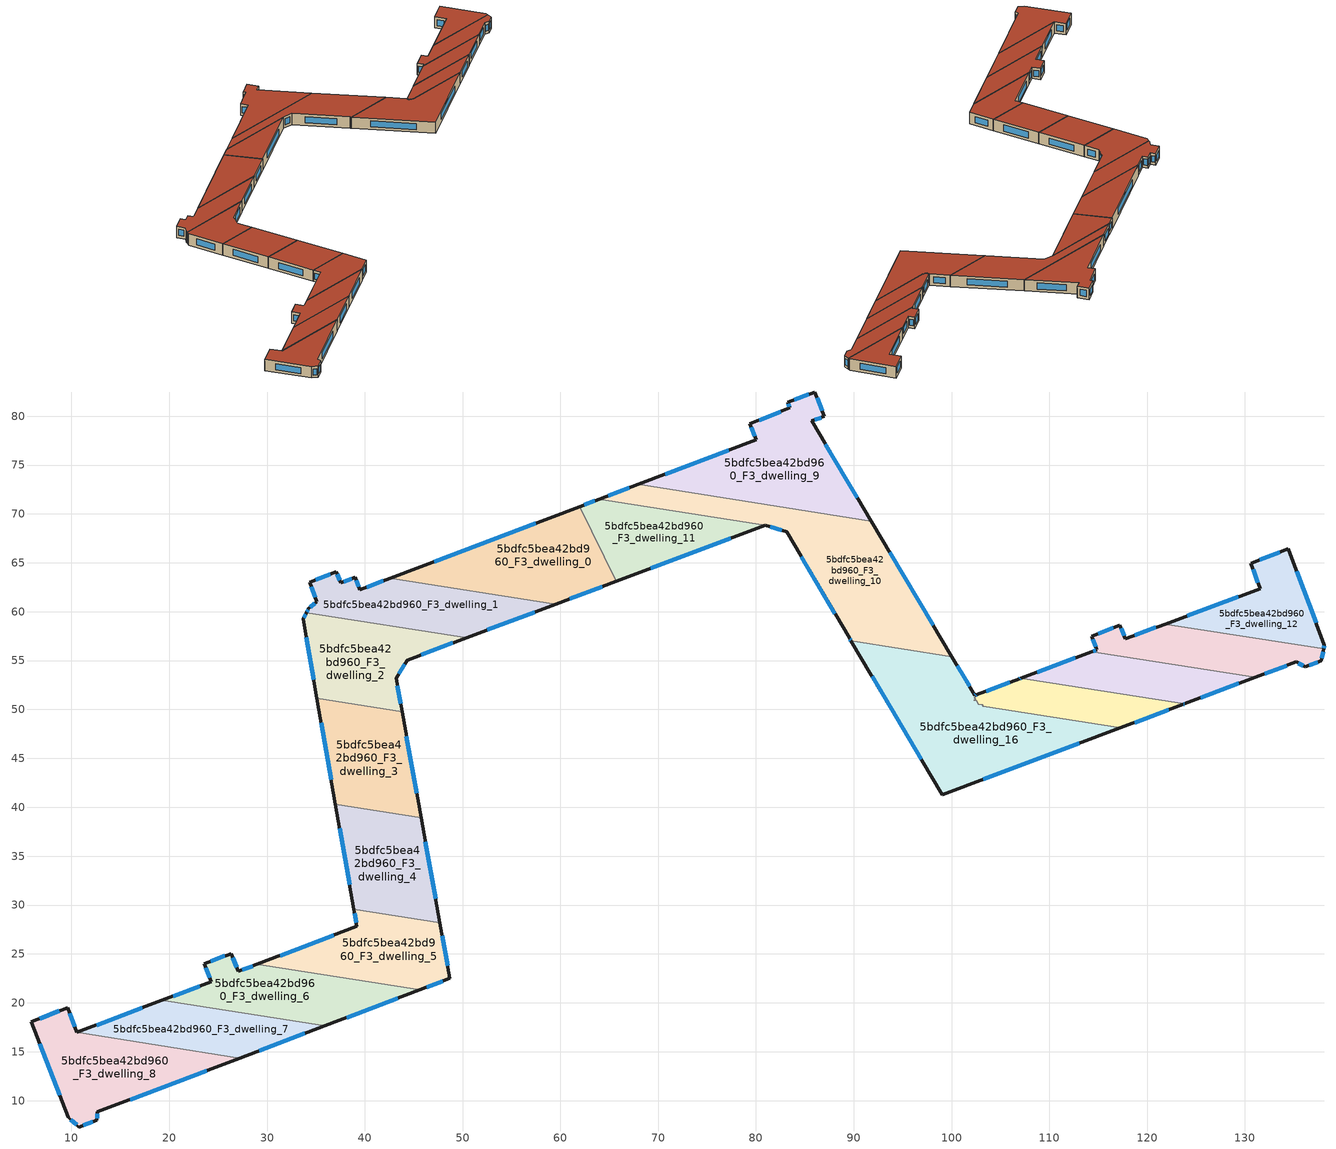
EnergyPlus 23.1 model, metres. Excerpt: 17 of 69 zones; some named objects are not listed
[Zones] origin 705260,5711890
5bdfc5bea42bd960_F3_dwelling_0
 floor to 5bdfc5bea42bd960_F2_dwelling_0 (EU_floor_Construction): 61.97,70.74 65.69,63.09 59.51,60.76 42.62,63.42 z9
 wall outside (EU_wall_Construction): 61.97,70.74 42.62,63.42 / 59.51,60.76 65.69,63.09 z9:12
 wall to 5bdfc5bea42bd960_F3_dwelling_1 (EU_wall_Construction): 42.62,63.42 59.51,60.76 z9:12
 wall to 5bdfc5bea42bd960_F3_dwelling_11 (EU_wall_Construction): 65.69,63.09 61.97,70.74 z9:12
 window (EU_Window_Construction): 57.49,69.05 47.1,65.11 / 60.94,61.3 64.26,62.55 z9.69:11.31
 roof outside (EU_roof_Construction): 65.69,63.09 61.97,70.74 42.62,63.42 59.51,60.76 z12
5bdfc5bea42bd960_F3_dwelling_1
 floor to 5bdfc5bea42bd960_F2_dwelling_1 (EU_floor_Construction): 59.51,60.76 50.42,57.34 34.04,59.91 34.24,60.3 35.1,61.03 34.36,63.02 37.08,64.1 37.52,62.95 39.02,63.52 39.49,62.23 42.62,63.42 z9
 wall outside (EU_wall_Construction): 42.62,63.42 39.49,62.23 39.02,63.52 37.52,62.95 37.08,64.1 34.36,63.02 35.1,61.03 34.24,60.3 34.04,59.91 / 50.42,57.34 59.51,60.76 z9:12
 wall to 5bdfc5bea42bd960_F3_dwelling_2 (EU_wall_Construction): 34.04,59.91 50.42,57.34 z9:12
 window (EU_Window_Construction): 36.45,63.85 34.99,63.27 / 37.42,63.22 37.18,63.84 / 38.67,63.39 37.87,63.08 / 39.38,62.53 39.13,63.22 / 41.9,63.14 40.22,62.5 / 52.52,58.13 57.4,59.97 / 34.2,60.21 34.09,60 / 34.9,60.86 34.44,60.47 / 34.53,62.56 34.92,61.49 z9.69:11.31
 roof outside (EU_roof_Construction): 59.51,60.76 42.62,63.42 39.49,62.23 39.02,63.52 37.52,62.95 37.08,64.1 34.36,63.02 35.1,61.03 34.24,60.3 34.04,59.91 50.42,57.34 z12
5bdfc5bea42bd960_F3_dwelling_10
 floor to 5bdfc5bea42bd960_F2_dwelling_10 (EU_floor_Construction): 91.79,69.26 100.03,55.41 89.71,57.04 89.58,57.26 83.13,68.15 80.94,68.83 63.96,71.5 67.95,73.01 z9
 wall outside (EU_wall_Construction): 80.94,68.83 83.13,68.15 89.58,57.26 89.71,57.04 / 67.95,73.01 63.96,71.5 / 100.03,55.41 91.79,69.26 z9:12
 wall to 5bdfc5bea42bd960_F3_dwelling_11 (EU_wall_Construction): 63.96,71.5 80.94,68.83 z9:12
 wall to 5bdfc5bea42bd960_F3_dwelling_9 (EU_wall_Construction): 91.79,69.26 67.95,73.01 z9:12
 wall to 5bdfc5bea42bd960_F3_dwelling_16 (EU_wall_Construction): 89.71,57.04 100.03,55.41 z9:12
 window (EU_Window_Construction): 84.62,65.63 88.09,59.78 / 81.45,68.67 82.62,68.31 / 67.03,72.66 64.88,71.85 / 98.12,58.62 93.7,66.06 / 89.61,57.21 89.68,57.09 z9.69:11.31
 roof outside (EU_roof_Construction): 100.03,55.41 91.79,69.26 67.95,73.01 63.96,71.5 80.94,68.83 83.13,68.15 89.58,57.26 89.71,57.04 z12
5bdfc5bea42bd960_F3_dwelling_11
 floor to 5bdfc5bea42bd960_F2_dwelling_11 (EU_floor_Construction): 80.94,68.83 65.69,63.09 61.97,70.74 63.96,71.5 z9
 wall outside (EU_wall_Construction): 65.69,63.09 80.94,68.83 / 63.96,71.5 61.97,70.74 z9:12
 window (EU_Window_Construction): 69.22,64.42 77.41,67.5 / 63.5,71.32 62.43,70.92 z9.69:11.31
 roof outside (EU_roof_Construction): 80.94,68.83 63.96,71.5 61.97,70.74 65.69,63.09 z12
5bdfc5bea42bd960_F3_dwelling_12
 floor to 5bdfc5bea42bd960_F2_dwelling_12 (EU_floor_Construction): 134.44,66.42 138.14,56.59 138.05,56.19 121.84,58.74 131.55,62.37 130.62,64.95 130.64,64.96 z9
 wall outside (EU_wall_Construction): 138.05,56.19 138.14,56.59 134.44,66.42 130.64,64.96 130.62,64.95 131.55,62.37 121.84,58.74 z9:12
 wall to 5bdfc5bea42bd960_F3_dwelling_13 (EU_wall_Construction): 121.84,58.74 138.05,56.19 z9:12
 window (EU_Window_Construction): 130.84,64.35 131.34,62.97 / 133.56,66.08 131.52,65.29 / 137.28,58.86 135.3,64.14 / 138.07,56.28 138.12,56.5 / 129.31,61.53 124.09,59.58 z9.69:11.31
 roof outside (EU_roof_Construction): 138.05,56.19 138.14,56.59 134.44,66.42 130.64,64.96 130.62,64.95 131.55,62.37 121.84,58.74 z12
5bdfc5bea42bd960_F3_dwelling_13
 floor to 5bdfc5bea42bd960_F2_dwelling_13 (EU_floor_Construction): 138.05,56.19 137.8,54.96 136.19,54.36 135.24,54.86 131.08,53.29 114.35,55.92 114.86,56.12 114.32,57.47 117.21,58.62 117.78,57.21 121.84,58.74 z9
 wall outside (EU_wall_Construction): 121.84,58.74 117.78,57.21 117.21,58.62 114.32,57.47 114.86,56.12 114.35,55.92 / 131.08,53.29 135.24,54.86 136.19,54.36 137.8,54.96 138.05,56.19 z9:12
 wall to 5bdfc5bea42bd960_F3_dwelling_14 (EU_wall_Construction): 114.35,55.92 131.08,53.29 z9:12
 window (EU_Window_Construction): 114.45,57.16 114.74,56.43 / 116.54,58.35 114.99,57.74 / 117.65,57.54 117.34,58.29 / 120.9,58.38 118.72,57.57 / 137.86,55.24 138,55.9 / 136.57,54.5 137.43,54.82 / 135.46,54.74 135.97,54.48 / 132.04,53.66 134.28,54.5 / 114.75,56.07 114.47,55.97 z9.69:11.31
 roof outside (EU_roof_Construction): 137.8,54.96 138.05,56.19 121.84,58.74 117.78,57.21 117.21,58.62 114.32,57.47 114.86,56.12 114.35,55.92 131.08,53.29 135.24,54.86 136.19,54.36 z12
5bdfc5bea42bd960_F3_dwelling_14
 floor to 5bdfc5bea42bd960_F2_dwelling_14 (EU_floor_Construction): 131.08,53.29 123.8,50.56 107.06,53.19 114.35,55.92 z9
 wall outside (EU_wall_Construction): 123.8,50.56 131.08,53.29 / 114.35,55.92 107.06,53.19 z9:12
 wall to 5bdfc5bea42bd960_F3_dwelling_15 (EU_wall_Construction): 107.06,53.19 123.8,50.56 z9:12
 window (EU_Window_Construction): 125.49,51.19 129.4,52.66 / 112.67,55.29 108.75,53.83 z9.69:11.31
 roof outside (EU_roof_Construction): 131.08,53.29 114.35,55.92 107.06,53.19 123.8,50.56 z12
5bdfc5bea42bd960_F3_dwelling_15
 floor to 5bdfc5bea42bd960_F2_dwelling_15 (EU_floor_Construction): 123.8,50.56 123.71,50.53 117.27,48.11 103.24,50.31 103.14,50.48 102.76,50.54 102.56,50.88 102.28,50.92 102.48,51 102.33,51.26 102.61,51.37 102.54,51.5 106.96,53.16 107.06,53.19 z9
 wall outside (EU_wall_Construction): 107.06,53.19 106.96,53.16 102.54,51.5 / 117.27,48.11 123.71,50.53 123.8,50.56 z9:12
 wall to 5bdfc5bea42bd960_F3_dwelling_16 (EU_wall_Construction): 102.54,51.5 102.61,51.37 102.33,51.26 102.48,51 102.28,50.92 102.56,50.88 102.76,50.54 103.14,50.48 103.24,50.31 117.27,48.11 z9:12
 window (EU_Window_Construction): 107.04,53.18 106.99,53.17 / 123.73,50.53 123.78,50.55 / 118.76,48.67 122.22,49.97 / 105.94,52.77 103.56,51.88 z9.69:11.31
 roof outside (EU_roof_Construction): 123.71,50.53 123.8,50.56 107.06,53.19 106.96,53.16 102.54,51.5 102.61,51.37 102.33,51.26 102.48,51 102.28,50.92 102.56,50.88 102.76,50.54 103.14,50.48 103.24,50.31 117.27,48.11 z12
5bdfc5bea42bd960_F3_dwelling_16
 floor to 5bdfc5bea42bd960_F2_dwelling_16 (EU_floor_Construction): 117.27,48.11 99.05,41.26 89.71,57.04 100.03,55.41 102.39,51.45 102.54,51.5 102.61,51.37 102.33,51.26 102.48,51 102.28,50.92 102.56,50.88 102.76,50.54 103.14,50.48 103.24,50.31 z9
 wall outside (EU_wall_Construction): 102.54,51.5 102.39,51.45 100.03,55.41 / 89.71,57.04 99.05,41.26 117.27,48.11 z9:12
 window (EU_Window_Construction): 101.85,52.36 100.58,54.49 / 102.5,51.49 102.43,51.46 / 103.27,42.85 113.05,46.52 / 91.87,53.38 96.89,44.92 z9.69:11.31
 roof outside (EU_roof_Construction): 117.27,48.11 103.24,50.31 103.14,50.48 102.76,50.54 102.56,50.88 102.28,50.92 102.48,51 102.33,51.26 102.61,51.37 102.54,51.5 102.39,51.45 100.03,55.41 89.71,57.04 99.05,41.26 z12
5bdfc5bea42bd960_F3_dwelling_2
 floor to 5bdfc5bea42bd960_F2_dwelling_2 (EU_floor_Construction): 50.42,57.34 44.36,55.05 43.19,53.2 43.81,49.77 35.1,51.14 33.68,59.23 34.04,59.91 z9
 wall outside (EU_wall_Construction): 43.81,49.77 43.19,53.2 44.36,55.05 50.42,57.34 / 34.04,59.91 33.68,59.23 35.1,51.14 z9:12
 wall to 5bdfc5bea42bd960_F3_dwelling_3 (EU_wall_Construction): 35.1,51.14 43.81,49.77 z9:12
 window (EU_Window_Construction): 45.76,55.58 49.01,56.81 / 43.46,53.63 44.09,54.63 / 43.67,50.57 43.34,52.41 / 34.01,57.36 34.77,53.02 / 33.96,59.75 33.76,59.39 z9.69:11.31
 roof outside (EU_roof_Construction): 43.81,49.77 43.19,53.2 44.36,55.05 50.42,57.34 34.04,59.91 33.68,59.23 35.1,51.14 z12
5bdfc5bea42bd960_F3_dwelling_3
 floor to 5bdfc5bea42bd960_F2_dwelling_3 (EU_floor_Construction): 43.81,49.77 45.75,38.95 37,40.32 35.1,51.14 z9
 wall outside (EU_wall_Construction): 35.1,51.14 37,40.32 / 45.75,38.95 43.81,49.77 z9:12
 wall to 5bdfc5bea42bd960_F3_dwelling_4 (EU_wall_Construction): 37,40.32 45.75,38.95 z9:12
 window (EU_Window_Construction): 35.54,48.64 36.56,42.83 / 45.3,41.45 44.26,47.27 z9.69:11.31
 roof outside (EU_roof_Construction): 45.75,38.95 43.81,49.77 35.1,51.14 37,40.32 z12
5bdfc5bea42bd960_F3_dwelling_4
 floor to 5bdfc5bea42bd960_F2_dwelling_4 (EU_floor_Construction): 45.75,38.95 47.69,28.17 38.89,29.56 37,40.32 z9
 wall outside (EU_wall_Construction): 37,40.32 38.89,29.56 / 47.69,28.17 45.75,38.95 z9:12
 wall to 5bdfc5bea42bd960_F3_dwelling_5 (EU_wall_Construction): 38.89,29.56 47.69,28.17 z9:12
 window (EU_Window_Construction): 37.44,37.83 38.45,32.05 / 47.24,30.67 46.2,36.45 z9.69:11.31
 roof outside (EU_roof_Construction): 47.69,28.17 45.75,38.95 37,40.32 38.89,29.56 z12
5bdfc5bea42bd960_F3_dwelling_5
 floor to 5bdfc5bea42bd960_F2_dwelling_5 (EU_floor_Construction): 47.69,28.17 48.71,22.49 45.6,21.31 28.96,23.93 39.2,27.81 38.89,29.56 z9
 wall outside (EU_wall_Construction): 45.6,21.31 48.71,22.49 47.69,28.17 / 38.89,29.56 39.2,27.81 28.96,23.93 z9:12
 wall to 5bdfc5bea42bd960_F3_dwelling_6 (EU_wall_Construction): 28.96,23.93 45.6,21.31 z9:12
 window (EU_Window_Construction): 48.47,23.81 47.93,26.86 / 46.32,21.59 47.99,22.22 / 36.83,26.91 31.33,24.83 / 38.96,29.15 39.13,28.21 z9.69:11.31
 roof outside (EU_roof_Construction): 48.71,22.49 47.69,28.17 38.89,29.56 39.2,27.81 28.96,23.93 45.6,21.31 z12
5bdfc5bea42bd960_F3_dwelling_6
 floor to 5bdfc5bea42bd960_F2_dwelling_6 (EU_floor_Construction): 45.6,21.31 35.89,17.64 19.25,20.25 24.28,22.16 23.58,23.99 26.34,25.04 27.05,23.21 28.96,23.93 z9
 wall outside (EU_wall_Construction): 35.89,17.64 45.6,21.31 / 28.96,23.93 27.05,23.21 26.34,25.04 23.58,23.99 24.28,22.16 19.25,20.25 z9:12
 wall to 5bdfc5bea42bd960_F3_dwelling_7 (EU_wall_Construction): 19.25,20.25 35.89,17.64 z9:12
 window (EU_Window_Construction): 38.14,18.49 43.36,20.46 / 23.12,21.72 20.41,20.69 / 23.74,23.57 24.12,22.58 / 25.7,24.79 24.22,24.23 / 26.88,23.63 26.5,24.61 / 28.52,23.76 27.49,23.37 z9.69:11.31
 roof outside (EU_roof_Construction): 45.6,21.31 28.96,23.93 27.05,23.21 26.34,25.04 23.58,23.99 24.28,22.16 19.25,20.25 35.89,17.64 z12
5bdfc5bea42bd960_F3_dwelling_7
 floor to 5bdfc5bea42bd960_F2_dwelling_7 (EU_floor_Construction): 35.89,17.64 27.21,14.35 10.56,16.97 19.25,20.25 z9
 wall outside (EU_wall_Construction): 19.25,20.25 10.56,16.97 / 27.21,14.35 35.89,17.64 z9:12
 wall to 5bdfc5bea42bd960_F3_dwelling_8 (EU_wall_Construction): 10.56,16.97 27.21,14.35 z9:12
 window (EU_Window_Construction): 17.24,19.49 12.57,17.73 / 29.22,15.11 33.88,16.88 z9.69:11.31
 roof outside (EU_roof_Construction): 35.89,17.64 19.25,20.25 10.56,16.97 27.21,14.35 z12
5bdfc5bea42bd960_F3_dwelling_8
 floor to 5bdfc5bea42bd960_F2_dwelling_8 (EU_floor_Construction): 27.21,14.35 12.64,8.84 12.61,8.01 10.77,7.3 9.7,8.28 5.87,18.06 9.6,19.5 10.56,16.97 z9
 wall outside (EU_wall_Construction): 10.56,16.97 9.6,19.5 5.87,18.06 9.7,8.28 10.77,7.3 12.61,8.01 12.64,8.84 27.21,14.35 z9:12
 window (EU_Window_Construction): 16.02,10.11 23.84,13.08 / 12.62,8.2 12.64,8.65 / 11.19,7.47 12.19,7.85 / 9.95,8.06 10.52,7.53 / 6.76,15.8 8.81,10.55 / 8.74,19.17 6.73,18.39 / 10.34,17.56 9.82,18.92 z9.69:11.31
 roof outside (EU_roof_Construction): 27.21,14.35 10.56,16.97 9.6,19.5 5.87,18.06 9.7,8.28 10.77,7.3 12.61,8.01 12.64,8.84 z12
5bdfc5bea42bd960_F3_dwelling_9
 floor to 5bdfc5bea42bd960_F2_dwelling_9 (EU_floor_Construction): 86.98,79.96 85.7,79.5 91.79,69.26 67.95,73.01 80.01,77.58 79.39,79.22 83.47,80.84 83.26,81.41 86.03,82.47 z9
 wall outside (EU_wall_Construction): 91.79,69.26 85.7,79.5 86.98,79.96 86.03,82.47 83.26,81.41 83.47,80.84 79.39,79.22 80.01,77.58 67.95,73.01 z9:12
 window (EU_Window_Construction): 79.53,78.84 79.86,77.96 / 82.52,80.46 80.33,79.6 / 83.31,81.27 83.42,80.97 / 85.39,82.22 83.9,81.65 / 86.76,80.54 86.25,81.89 / 85.99,79.61 86.68,79.86 / 90.38,71.63 87.11,77.13 / 77.22,76.52 70.74,74.07 z9.69:11.31
 roof outside (EU_roof_Construction): 91.79,69.26 85.7,79.5 86.98,79.96 86.03,82.47 83.26,81.41 83.47,80.84 79.39,79.22 80.01,77.58 67.95,73.01 z12
[Building]
EU S2 Campaign: North Axis=0; Terrain=City; Solar Distribution=FullExterior
[Site:Location]
London: Latitude=51.5; Longitude=-0.5; Time Zone=0; Elevation=25
[SizingPeriod:WeatherFileDays]
AnnualSizingPeriod: Begin Month=1; Begin Day of Month=1; End Month=12; End Day of Month=31; Day of Week for Start Day=Monday; Use Weather File Daylight Saving Period=No; Use Weather File Rain and Snow Indicators=No
[MATERIAL]
EU_InternalMass_Material: Roughness=MediumRough; Thickness=0.1; Conductivity=1; Density=1800; Specific Heat=900; Thermal Absorptance=0.9; Solar Absorptance=0.7; Visible Absorptance=0.7
[MATERIAL:NOMASS] Roughness=MediumRough; Thermal Absorptance=0.9; Solar Absorptance=0.7; Visible Absorptance=0.7
Name | Thermal Resistance
EU_wall_NoMass | 0.635353
EU_roof_NoMass | 0.675062
EU_floor_NoMass | 1.96382
[WINDOWMATERIAL:SIMPLEGLAZINGSYSTEM]
EU_Window_SimpleGlazing: UFactor=2.96269; Solar Heat Gain Coefficient=0.76; Visible Transmittance=0.76
[CONSTRUCTION]
EU_wall_Construction: EU_wall_NoMass
EU_roof_Construction: EU_roof_NoMass
EU_floor_Construction: EU_floor_NoMass
EU_InternalMass_Construction: EU_InternalMass_Material
EU_Window_Construction: EU_Window_SimpleGlazing
[ZONE] Type=1; Multiplier=1; Ceiling Height=autocalculate; Floor Area=autocalculate; Part of Total Floor Area=Yes
Name | Volume
5bdfc5bea42bd960_F3_dwelling_0 | 346.6875
5bdfc5bea42bd960_F3_dwelling_1 | 275.544
5bdfc5bea42bd960_F3_dwelling_10 | 493.362
5bdfc5bea42bd960_F3_dwelling_11 | 234.375
5bdfc5bea42bd960_F3_dwelling_12 | 211.975
5bdfc5bea42bd960_F3_dwelling_13 | 219.42
5bdfc5bea42bd960_F3_dwelling_14 | 194.71
5bdfc5bea42bd960_F3_dwelling_15 | 171.369
5bdfc5bea42bd960_F3_dwelling_16 | 499.579
5bdfc5bea42bd960_F3_dwelling_2 | 275.589
5bdfc5bea42bd960_F3_dwelling_3 | 275.548
5bdfc5bea42bd960_F3_dwelling_4 | 275.533
5bdfc5bea42bd960_F3_dwelling_5 | 273.933
5bdfc5bea42bd960_F3_dwelling_6 | 277.2
5bdfc5bea42bd960_F3_dwelling_7 | 232.2
5bdfc5bea42bd960_F3_dwelling_8 | 318.9375
5bdfc5bea42bd960_F3_dwelling_9 | 384.081
[INTERNALMASS] Construction=EU_InternalMass_Construction
Name | Zone or ZoneList | Surface Area
5bdfc5bea42bd960_F3_dwelling_0_EU_InternalMass | 5bdfc5bea42bd960_F3_dwelling_0 | 115.563
5bdfc5bea42bd960_F3_dwelling_1_EU_InternalMass | 5bdfc5bea42bd960_F3_dwelling_1 | 91.8486
5bdfc5bea42bd960_F3_dwelling_2_EU_InternalMass | 5bdfc5bea42bd960_F3_dwelling_2 | 91.8633
5bdfc5bea42bd960_F3_dwelling_3_EU_InternalMass | 5bdfc5bea42bd960_F3_dwelling_3 | 91.8493
5bdfc5bea42bd960_F3_dwelling_4_EU_InternalMass | 5bdfc5bea42bd960_F3_dwelling_4 | 91.8446
5bdfc5bea42bd960_F3_dwelling_5_EU_InternalMass | 5bdfc5bea42bd960_F3_dwelling_5 | 91.3112
5bdfc5bea42bd960_F3_dwelling_6_EU_InternalMass | 5bdfc5bea42bd960_F3_dwelling_6 | 92.3996
5bdfc5bea42bd960_F3_dwelling_7_EU_InternalMass | 5bdfc5bea42bd960_F3_dwelling_7 | 77.3999
5bdfc5bea42bd960_F3_dwelling_8_EU_InternalMass | 5bdfc5bea42bd960_F3_dwelling_8 | 106.313
5bdfc5bea42bd960_F3_dwelling_9_EU_InternalMass | 5bdfc5bea42bd960_F3_dwelling_9 | 128.035
5bdfc5bea42bd960_F3_dwelling_10_EU_InternalMass | 5bdfc5bea42bd960_F3_dwelling_10 | 164.448
5bdfc5bea42bd960_F3_dwelling_11_EU_InternalMass | 5bdfc5bea42bd960_F3_dwelling_11 | 78.1274
5bdfc5bea42bd960_F3_dwelling_12_EU_InternalMass | 5bdfc5bea42bd960_F3_dwelling_12 | 70.6648
5bdfc5bea42bd960_F3_dwelling_13_EU_InternalMass | 5bdfc5bea42bd960_F3_dwelling_13 | 73.1359
5bdfc5bea42bd960_F3_dwelling_14_EU_InternalMass | 5bdfc5bea42bd960_F3_dwelling_14 | 64.8996
5bdfc5bea42bd960_F3_dwelling_15_EU_InternalMass | 5bdfc5bea42bd960_F3_dwelling_15 | 57.1176
5bdfc5bea42bd960_F3_dwelling_16_EU_InternalMass | 5bdfc5bea42bd960_F3_dwelling_16 | 166.529
[OTHEREQUIPMENT] Fuel Type=Electricity; Design Level Calculation Method=Watts/Area; Power per Zone Floor Area=1; Fraction Latent=0; Fraction Radiant=0; Fraction Lost=0; Carbon Dioxide Generation Rate=0; EndUse Subcategory=EU_Step8_InternalGains
Name | Zone or ZoneList or Space or SpaceList | Schedule
EU_Step8_InternalGain_5bdfc5bea42bd960_F3_dwelling_0_f000 | 5bdfc5bea42bd960_F3_dwelling_0 | EU_Step8_GainSchedule_5bdfc5bea42bd960_F3_dwelling_0_f000
EU_Step8_InternalGain_5bdfc5bea42bd960_F3_dwelling_1_f000 | 5bdfc5bea42bd960_F3_dwelling_1 | EU_Step8_GainSchedule_5bdfc5bea42bd960_F3_dwelling_1_f000
EU_Step8_InternalGain_5bdfc5bea42bd960_F3_dwelling_2_f000 | 5bdfc5bea42bd960_F3_dwelling_2 | EU_Step8_GainSchedule_5bdfc5bea42bd960_F3_dwelling_2_f000
EU_Step8_InternalGain_5bdfc5bea42bd960_F3_dwelling_3_f000 | 5bdfc5bea42bd960_F3_dwelling_3 | EU_Step8_GainSchedule_5bdfc5bea42bd960_F3_dwelling_3_f000
EU_Step8_InternalGain_5bdfc5bea42bd960_F3_dwelling_4_f000 | 5bdfc5bea42bd960_F3_dwelling_4 | EU_Step8_GainSchedule_5bdfc5bea42bd960_F3_dwelling_4_f000
EU_Step8_InternalGain_5bdfc5bea42bd960_F3_dwelling_5_f000 | 5bdfc5bea42bd960_F3_dwelling_5 | EU_Step8_GainSchedule_5bdfc5bea42bd960_F3_dwelling_5_f000
EU_Step8_InternalGain_5bdfc5bea42bd960_F3_dwelling_6_f000 | 5bdfc5bea42bd960_F3_dwelling_6 | EU_Step8_GainSchedule_5bdfc5bea42bd960_F3_dwelling_6_f000
EU_Step8_InternalGain_5bdfc5bea42bd960_F3_dwelling_7_f000 | 5bdfc5bea42bd960_F3_dwelling_7 | EU_Step8_GainSchedule_5bdfc5bea42bd960_F3_dwelling_7_f000
EU_Step8_InternalGain_5bdfc5bea42bd960_F3_dwelling_8_f000 | 5bdfc5bea42bd960_F3_dwelling_8 | EU_Step8_GainSchedule_5bdfc5bea42bd960_F3_dwelling_8_f000
EU_Step8_InternalGain_5bdfc5bea42bd960_F3_dwelling_9_f000 | 5bdfc5bea42bd960_F3_dwelling_9 | EU_Step8_GainSchedule_5bdfc5bea42bd960_F3_dwelling_9_f000
EU_Step8_InternalGain_5bdfc5bea42bd960_F3_dwelling_10_f000 | 5bdfc5bea42bd960_F3_dwelling_10 | EU_Step8_GainSchedule_5bdfc5bea42bd960_F3_dwelling_10_f000
EU_Step8_InternalGain_5bdfc5bea42bd960_F3_dwelling_11_f000 | 5bdfc5bea42bd960_F3_dwelling_11 | EU_Step8_GainSchedule_5bdfc5bea42bd960_F3_dwelling_11_f000
EU_Step8_InternalGain_5bdfc5bea42bd960_F3_dwelling_12_f000 | 5bdfc5bea42bd960_F3_dwelling_12 | EU_Step8_GainSchedule_5bdfc5bea42bd960_F3_dwelling_12_f000
EU_Step8_InternalGain_5bdfc5bea42bd960_F3_dwelling_13_f000 | 5bdfc5bea42bd960_F3_dwelling_13 | EU_Step8_GainSchedule_5bdfc5bea42bd960_F3_dwelling_13_f000
EU_Step8_InternalGain_5bdfc5bea42bd960_F3_dwelling_14_f000 | 5bdfc5bea42bd960_F3_dwelling_14 | EU_Step8_GainSchedule_5bdfc5bea42bd960_F3_dwelling_14_f000
EU_Step8_InternalGain_5bdfc5bea42bd960_F3_dwelling_15_f000 | 5bdfc5bea42bd960_F3_dwelling_15 | EU_Step8_GainSchedule_5bdfc5bea42bd960_F3_dwelling_15_f000
EU_Step8_InternalGain_5bdfc5bea42bd960_F3_dwelling_16_f000 | 5bdfc5bea42bd960_F3_dwelling_16 | EU_Step8_GainSchedule_5bdfc5bea42bd960_F3_dwelling_16_f000
[ZONEVENTILATION:DESIGNFLOWRATE] Schedule=EU_AlwaysOn; Design Flow Rate Calculation Method=AirChanges/Hour; Air Changes per Hour=0.555504; Ventilation Type=Natural; Fan Pressure Rise=0; Fan Total Efficiency=1; Constant Term Coefficient=1; Temperature Term Coefficient=0; Velocity Term Coefficient=0; Velocity Squared Term Coefficient=0; Minimum Indoor Temperature=-100; Maximum Indoor Temperature=100; Delta Temperature=-100; Minimum Outdoor Temperature=-100; Maximum Outdoor Temperature=100; Maximum Wind Speed=40
Name | Zone or ZoneList or Space or SpaceList
EU_ConstantAir_5bdfc5bea42bd960_F3_dwelling_0 | 5bdfc5bea42bd960_F3_dwelling_0
EU_ConstantAir_5bdfc5bea42bd960_F3_dwelling_1 | 5bdfc5bea42bd960_F3_dwelling_1
EU_ConstantAir_5bdfc5bea42bd960_F3_dwelling_2 | 5bdfc5bea42bd960_F3_dwelling_2
EU_ConstantAir_5bdfc5bea42bd960_F3_dwelling_3 | 5bdfc5bea42bd960_F3_dwelling_3
EU_ConstantAir_5bdfc5bea42bd960_F3_dwelling_4 | 5bdfc5bea42bd960_F3_dwelling_4
EU_ConstantAir_5bdfc5bea42bd960_F3_dwelling_5 | 5bdfc5bea42bd960_F3_dwelling_5
EU_ConstantAir_5bdfc5bea42bd960_F3_dwelling_6 | 5bdfc5bea42bd960_F3_dwelling_6
EU_ConstantAir_5bdfc5bea42bd960_F3_dwelling_7 | 5bdfc5bea42bd960_F3_dwelling_7
EU_ConstantAir_5bdfc5bea42bd960_F3_dwelling_8 | 5bdfc5bea42bd960_F3_dwelling_8
EU_ConstantAir_5bdfc5bea42bd960_F3_dwelling_9 | 5bdfc5bea42bd960_F3_dwelling_9
EU_ConstantAir_5bdfc5bea42bd960_F3_dwelling_10 | 5bdfc5bea42bd960_F3_dwelling_10
EU_ConstantAir_5bdfc5bea42bd960_F3_dwelling_11 | 5bdfc5bea42bd960_F3_dwelling_11
EU_ConstantAir_5bdfc5bea42bd960_F3_dwelling_12 | 5bdfc5bea42bd960_F3_dwelling_12
EU_ConstantAir_5bdfc5bea42bd960_F3_dwelling_13 | 5bdfc5bea42bd960_F3_dwelling_13
EU_ConstantAir_5bdfc5bea42bd960_F3_dwelling_14 | 5bdfc5bea42bd960_F3_dwelling_14
EU_ConstantAir_5bdfc5bea42bd960_F3_dwelling_15 | 5bdfc5bea42bd960_F3_dwelling_15
EU_ConstantAir_5bdfc5bea42bd960_F3_dwelling_16 | 5bdfc5bea42bd960_F3_dwelling_16
[HVACTEMPLATE:ZONE:IDEALLOADSAIRSYSTEM] System Availability Schedule=EU_AlwaysOn; Maximum Heating Supply Air Temperature=50; Minimum Cooling Supply Air Temperature=13; Maximum Heating Supply Air Humidity Ratio=0.0156; Minimum Cooling Supply Air Humidity Ratio=0.0077; Heating Limit=NoLimit; Cooling Limit=NoLimit; Heating Availability Schedule=EU_AlwaysOn; Cooling Availability Schedule=EU_CoolingOff; Dehumidification Control Type=ConstantSensibleHeatRatio; Cooling Sensible Heat Ratio=0.7; Dehumidification Setpoint=60; Humidification Control Type=None; Humidification Setpoint=30; Outdoor Air Method=None; Outdoor Air Flow Rate per Person=0.00944; Outdoor Air Flow Rate per Zone Floor Area=0; Outdoor Air Flow Rate per Zone=0; Demand Controlled Ventilation Type=None; Outdoor Air Economizer Type=NoEconomizer; Heat Recovery Type=None; Sensible Heat Recovery Effectiveness=0.7; Latent Heat Recovery Effectiveness=0.65
Name | Template Thermostat
5bdfc5bea42bd960_F3_dwelling_0 | EU_HeatOnly_5bdfc5bea42bd960_F3_dwelling_0
5bdfc5bea42bd960_F3_dwelling_1 | EU_HeatOnly_5bdfc5bea42bd960_F3_dwelling_1
5bdfc5bea42bd960_F3_dwelling_2 | EU_HeatOnly_5bdfc5bea42bd960_F3_dwelling_2
5bdfc5bea42bd960_F3_dwelling_3 | EU_HeatOnly_5bdfc5bea42bd960_F3_dwelling_3
5bdfc5bea42bd960_F3_dwelling_4 | EU_HeatOnly_5bdfc5bea42bd960_F3_dwelling_4
5bdfc5bea42bd960_F3_dwelling_5 | EU_HeatOnly_5bdfc5bea42bd960_F3_dwelling_5
5bdfc5bea42bd960_F3_dwelling_6 | EU_HeatOnly_5bdfc5bea42bd960_F3_dwelling_6
5bdfc5bea42bd960_F3_dwelling_7 | EU_HeatOnly_5bdfc5bea42bd960_F3_dwelling_7
5bdfc5bea42bd960_F3_dwelling_8 | EU_HeatOnly_5bdfc5bea42bd960_F3_dwelling_8
5bdfc5bea42bd960_F3_dwelling_9 | EU_HeatOnly_5bdfc5bea42bd960_F3_dwelling_9
5bdfc5bea42bd960_F3_dwelling_10 | EU_HeatOnly_5bdfc5bea42bd960_F3_dwelling_10
5bdfc5bea42bd960_F3_dwelling_11 | EU_HeatOnly_5bdfc5bea42bd960_F3_dwelling_11
5bdfc5bea42bd960_F3_dwelling_12 | EU_HeatOnly_5bdfc5bea42bd960_F3_dwelling_12
5bdfc5bea42bd960_F3_dwelling_13 | EU_HeatOnly_5bdfc5bea42bd960_F3_dwelling_13
5bdfc5bea42bd960_F3_dwelling_14 | EU_HeatOnly_5bdfc5bea42bd960_F3_dwelling_14
5bdfc5bea42bd960_F3_dwelling_15 | EU_HeatOnly_5bdfc5bea42bd960_F3_dwelling_15
5bdfc5bea42bd960_F3_dwelling_16 | EU_HeatOnly_5bdfc5bea42bd960_F3_dwelling_16
[SIZING:ZONE] Zone Cooling Design Supply Air Temperature Input Method=SupplyAirTemperature; Zone Cooling Design Supply Air Temperature=13; Zone Heating Design Supply Air Temperature Input Method=SupplyAirTemperature; Zone Heating Design Supply Air Temperature=50; Zone Cooling Design Supply Air Humidity Ratio=0.008; Zone Heating Design Supply Air Humidity Ratio=0.008; Cooling Design Air Flow Method=DesignDay; Cooling Design Air Flow Rate=0; Cooling Minimum Air Flow per Zone Floor Area=0.000762; Cooling Minimum Air Flow=0; Cooling Minimum Air Flow Fraction=0.2; Heating Design Air Flow Method=DesignDay; Heating Design Air Flow Rate=0; Heating Maximum Air Flow per Zone Floor Area=0.002032; Heating Maximum Air Flow=0.141576; Heating Maximum Air Flow Fraction=0.3; Account for Dedicated Outdoor Air System=No; Dedicated Outdoor Air System Control Strategy=NeutralSupplyAir; Dedicated Outdoor Air Low Setpoint Temperature for Design=autosize; Dedicated Outdoor Air High Setpoint Temperature for Design=autosize; Zone Load Sizing Method=Sensible Load Only No Latent Load; Zone Latent Cooling Design Supply Air Humidity Ratio Input Method=HumidityRatioDifference; Zone Cooling Design Supply Air Humidity Ratio Difference=0.005; Zone Latent Heating Design Supply Air Humidity Ratio Input Method=HumidityRatioDifference; Zone Humidification Design Supply Air Humidity Ratio Difference=0.005
5bdfc5bea42bd960_F3_dwelling_0; 5bdfc5bea42bd960_F3_dwelling_1; 5bdfc5bea42bd960_F3_dwelling_2; 5bdfc5bea42bd960_F3_dwelling_3; 5bdfc5bea42bd960_F3_dwelling_4; 5bdfc5bea42bd960_F3_dwelling_5; 5bdfc5bea42bd960_F3_dwelling_6; 5bdfc5bea42bd960_F3_dwelling_7; 5bdfc5bea42bd960_F3_dwelling_8; 5bdfc5bea42bd960_F3_dwelling_9; 5bdfc5bea42bd960_F3_dwelling_10; 5bdfc5bea42bd960_F3_dwelling_11; 5bdfc5bea42bd960_F3_dwelling_12; 5bdfc5bea42bd960_F3_dwelling_13; 5bdfc5bea42bd960_F3_dwelling_14; 5bdfc5bea42bd960_F3_dwelling_15; 5bdfc5bea42bd960_F3_dwelling_16
[SCHEDULE:CONSTANT]
Name | Hourly Value
EU_AlwaysOn | 1
EU_CoolingOff | 0
[SCHEDULE:FILE] Column Number=1; Rows to Skip at Top=0; Number of Hours of Data=8760; Column Separator=Comma; Interpolate to Timestep=No; Minutes per Item=60; Adjust Schedule for Daylight Savings=Yes
Name | File
EU_Step8_GainSchedule_5bdfc5bea42bd960_F3_dwelling_0_f000 | ../../schedules/5bdfc5bea42bd960/5bdfc5bea42bd960_F3_dwelling_0_f000_gain.csv
EU_Step8_GainSchedule_5bdfc5bea42bd960_F3_dwelling_1_f000 | ../../schedules/5bdfc5bea42bd960/5bdfc5bea42bd960_F3_dwelling_1_f000_gain.csv
EU_Step8_GainSchedule_5bdfc5bea42bd960_F3_dwelling_2_f000 | ../../schedules/5bdfc5bea42bd960/5bdfc5bea42bd960_F3_dwelling_2_f000_gain.csv
EU_Step8_GainSchedule_5bdfc5bea42bd960_F3_dwelling_3_f000 | ../../schedules/5bdfc5bea42bd960/5bdfc5bea42bd960_F3_dwelling_3_f000_gain.csv
EU_Step8_GainSchedule_5bdfc5bea42bd960_F3_dwelling_4_f000 | ../../schedules/5bdfc5bea42bd960/5bdfc5bea42bd960_F3_dwelling_4_f000_gain.csv
EU_Step8_GainSchedule_5bdfc5bea42bd960_F3_dwelling_5_f000 | ../../schedules/5bdfc5bea42bd960/5bdfc5bea42bd960_F3_dwelling_5_f000_gain.csv
EU_Step8_GainSchedule_5bdfc5bea42bd960_F3_dwelling_6_f000 | ../../schedules/5bdfc5bea42bd960/5bdfc5bea42bd960_F3_dwelling_6_f000_gain.csv
EU_Step8_GainSchedule_5bdfc5bea42bd960_F3_dwelling_7_f000 | ../../schedules/5bdfc5bea42bd960/5bdfc5bea42bd960_F3_dwelling_7_f000_gain.csv
EU_Step8_GainSchedule_5bdfc5bea42bd960_F3_dwelling_8_f000 | ../../schedules/5bdfc5bea42bd960/5bdfc5bea42bd960_F3_dwelling_8_f000_gain.csv
EU_Step8_GainSchedule_5bdfc5bea42bd960_F3_dwelling_9_f000 | ../../schedules/5bdfc5bea42bd960/5bdfc5bea42bd960_F3_dwelling_9_f000_gain.csv
EU_Step8_GainSchedule_5bdfc5bea42bd960_F3_dwelling_10_f000 | ../../schedules/5bdfc5bea42bd960/5bdfc5bea42bd960_F3_dwelling_10_f000_gain.csv
EU_Step8_GainSchedule_5bdfc5bea42bd960_F3_dwelling_11_f000 | ../../schedules/5bdfc5bea42bd960/5bdfc5bea42bd960_F3_dwelling_11_f000_gain.csv
EU_Step8_GainSchedule_5bdfc5bea42bd960_F3_dwelling_12_f000 | ../../schedules/5bdfc5bea42bd960/5bdfc5bea42bd960_F3_dwelling_12_f000_gain.csv
EU_Step8_GainSchedule_5bdfc5bea42bd960_F3_dwelling_13_f000 | ../../schedules/5bdfc5bea42bd960/5bdfc5bea42bd960_F3_dwelling_13_f000_gain.csv
EU_Step8_GainSchedule_5bdfc5bea42bd960_F3_dwelling_14_f000 | ../../schedules/5bdfc5bea42bd960/5bdfc5bea42bd960_F3_dwelling_14_f000_gain.csv
EU_Step8_GainSchedule_5bdfc5bea42bd960_F3_dwelling_15_f000 | ../../schedules/5bdfc5bea42bd960/5bdfc5bea42bd960_F3_dwelling_15_f000_gain.csv
EU_Step8_GainSchedule_5bdfc5bea42bd960_F3_dwelling_16_f000 | ../../schedules/5bdfc5bea42bd960/5bdfc5bea42bd960_F3_dwelling_16_f000_gain.csv
